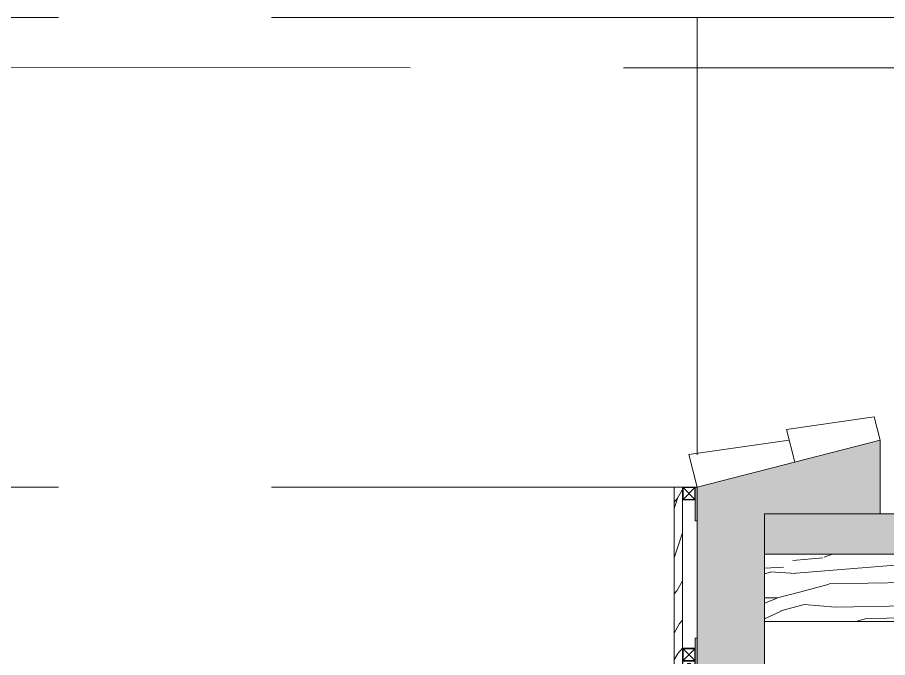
# Model space of a CAD drawing. Header units: metres. Extents: x -197 to 1099, y -24 to 14.
# Drawn here: x 115.281 to 117.874, y 5.642 to 7.55 of the extents above; entities that cross this region are included whole.
import ezdxf

# ---------------------------------------------------------------- set-up
doc = ezdxf.new("R2010")
doc.units = ezdxf.units.M
doc.header["$LTSCALE"] = 0.001
doc.linetypes.add('HIDDENX2', pattern=[19.049999999999997, 12.7, -6.35])
doc.layers.get('0').update_dxf_attribs({"lineweight": 13, "true_color": 0x000000})
for name, color, linetype, lineweight, true_color in [('Jach-Anotaciones-CalidaddeLínea  0.13', 7, 'Continuous', 13, 0x000000), ('Jach-Anotaciones-CalidaddeLínea 0.05', 7, 'Continuous', 5, 0x000000), ('Jach-Anotaciones-CalidaddeLínea 0.09', 7, 'Continuous', 9, 0x000000), ('Jach-Anotaciones-Hatch-Lum100%', 7, 'Continuous', 13, 0x000000), ('Jach-Anotaciones-Hatch-Lum30%', 7, 'Continuous', 13, 0xb3b3b3), ('Jach-Anotaciones-Hatch-Lum50%', 9, 'Continuous', 13, 0x808080), ('Jach-Anotaciones-LineasDetalle0.09mm', 7, 'Continuous', 15, 0x000000), ('JACH-Arq-Lineas-Proyeccion Niveles cortes', 9, 'HIDDENX2', 13, 0x808080)]:
    doc.layers.add(name, color=color, linetype=linetype, lineweight=lineweight, true_color=true_color)
pattern_1 = [(0, (-117.506646901861, -3.500000000000008), (0, 6.985), [5.08, -1.905]), (90, (-117.506646901861, -3.500000000000008), (-6.985, 4.277078946022131e-16), [5.08, -1.905])]

# ---------------------------------------------------------------- blocks, each defined once
blk = doc.blocks.new('A$C18821975')
at = {"layer": 'Jach-Anotaciones-Hatch-Lum30%', "ltscale": 100}
h = blk.add_hatch(dxfattribs=at)
h.set_pattern_fill('ANGLE', color=256)
h.set_pattern_definition(pattern_1)
h.paths.add_polyline_path([(-0.2424999999998931, 2.613499999999969), (-0.2074999999998681, 2.613499999999969), (-0.2074999999998681, 2.648499999999969), (-0.2424999999998931, 2.648499999999969)], flags=16)
h.paths.add_polyline_path([(-0.2439999999999145, 2.611999999999969), (-0.2059999999999036, 2.611999999999969), (-0.2059999999999036, 2.649999999999969), (-0.2439999999999145, 2.649999999999969)])
h = blk.add_hatch(color=256, dxfattribs=at)
h.dxf.hatch_style = 1
h.paths.add_polyline_path([(-0.2439999999999145, 2.611999999999969), (-0.2059999999999036, 2.611999999999969), (-0.2059999999999036, 2.649999999999969), (-0.2439999999999145, 2.649999999999969)])
h.paths.add_polyline_path([(-0.2424999999998931, 2.613499999999969), (-0.2074999999998681, 2.613499999999969), (-0.2074999999998681, 2.648499999999969), (-0.2424999999998931, 2.648499999999969)], flags=16)
h = blk.add_hatch(dxfattribs=at)
h.set_pattern_fill('ANGLE', color=256)
h.set_pattern_definition(pattern_1)
h.paths.add_polyline_path([(-0.2424999999998931, 2.133499999999701), (-0.2074999999998681, 2.133499999999701), (-0.2074999999998681, 2.168499999999701), (-0.2424999999998931, 2.168499999999701)], flags=16)
h.paths.add_polyline_path([(-0.2439999999998577, 2.131999999999701), (-0.2059999999999036, 2.131999999999701), (-0.2059999999999036, 2.169999999999701), (-0.2439999999998577, 2.169999999999701)])
h = blk.add_hatch(color=256, dxfattribs=at)
h.dxf.hatch_style = 1
h.paths.add_polyline_path([(-0.2424999999998931, 2.133499999999701), (-0.2074999999998681, 2.133499999999701), (-0.2074999999998681, 2.168499999999701), (-0.2424999999998931, 2.168499999999701)], flags=16)
h.paths.add_polyline_path([(-0.2439999999998577, 2.131999999999701), (-0.2059999999999036, 2.131999999999701), (-0.2059999999999036, 2.169999999999701), (-0.2439999999998577, 2.169999999999701)])
h = blk.add_hatch(dxfattribs=at)
h.set_pattern_fill('ANGLE', color=256)
h.set_pattern_definition(pattern_1)
h.paths.add_polyline_path([(-0.2349523809522225, 2.100904761904469), (-0.2430952380951794, 2.100904761904469), (-0.2430952380951794, 2.131095238094941), (-0.2069047619046387, 2.131095238094941), (-0.2069047619046387, 2.100904761904469), (-0.2150476190475956, 2.100904761904469), (-0.2150476190475956, 2.106785714285423), (-0.215952380952217, 2.106785714285423), (-0.215952380952217, 2.099999999999702), (-0.2059999999999036, 2.099999999999702), (-0.2059999999999036, 2.131999999999702), (-0.2439999999999145, 2.131999999999702), (-0.2439999999999145, 2.099999999999702), (-0.2340476190474874, 2.099999999999702), (-0.2340476190474874, 2.106785714285423), (-0.2349523809522225, 2.106785714285423)])
h = blk.add_hatch(color=256, dxfattribs=at)
h.dxf.hatch_style = 1
h.paths.add_polyline_path([(-0.2349523809522225, 2.100904761904469), (-0.2430952380951794, 2.100904761904469), (-0.2430952380951794, 2.131095238094941), (-0.2069047619046387, 2.131095238094941), (-0.2069047619046387, 2.100904761904469), (-0.2150476190475956, 2.100904761904469), (-0.2150476190475956, 2.106785714285423), (-0.215952380952217, 2.106785714285423), (-0.215952380952217, 2.099999999999702), (-0.2059999999999036, 2.099999999999702), (-0.2059999999999036, 2.131999999999702), (-0.2439999999999145, 2.131999999999702), (-0.2439999999999145, 2.099999999999702), (-0.2340476190474874, 2.099999999999702), (-0.2340476190474874, 2.106785714285423), (-0.2349523809522225, 2.106785714285423)])
h = blk.add_hatch(dxfattribs=at)
h.set_pattern_fill('ANGLE', color=256)
h.set_pattern_definition(pattern_1)
h.paths.add_polyline_path([(-0.2424999999998931, 2.058500000000076), (-0.207499999999925, 2.058500000000076), (-0.207499999999925, 2.093500000000077), (-0.2424999999998931, 2.093500000000077)], flags=16)
h.paths.add_polyline_path([(-0.2439999999999145, 2.057000000000076), (-0.2059999999999036, 2.057000000000076), (-0.2059999999999036, 2.095000000000077), (-0.2439999999999145, 2.095000000000077)])
h = blk.add_hatch(color=256, dxfattribs=at)
h.dxf.hatch_style = 1
h.paths.add_polyline_path([(-0.2424999999998931, 2.058500000000076), (-0.207499999999925, 2.058500000000076), (-0.207499999999925, 2.093500000000077), (-0.2424999999998931, 2.093500000000077)], flags=16)
h.paths.add_polyline_path([(-0.2439999999999145, 2.057000000000076), (-0.2059999999999036, 2.057000000000076), (-0.2059999999999036, 2.095000000000077), (-0.2439999999999145, 2.095000000000077)], flags=17)
h = blk.add_hatch(dxfattribs=at)
h.set_pattern_fill('ANGLE', color=256)
h.set_pattern_definition(pattern_1)
h.paths.add_polyline_path([(-0.2424999999998931, 1.527499999999896), (-0.2074999999998965, 1.527499999999896), (-0.2074999999998965, 1.562499999999897), (-0.2424999999998931, 1.562499999999897)], flags=16)
h.paths.add_polyline_path([(-0.2439999999998861, 1.525999999999896), (-0.2059999999999036, 1.525999999999896), (-0.2059999999999036, 1.563999999999897), (-0.2439999999998861, 1.563999999999897)])
h = blk.add_hatch(color=256, dxfattribs=at)
h.dxf.hatch_style = 1
h.paths.add_polyline_path([(-0.2424999999998931, 1.527499999999896), (-0.2074999999998965, 1.527499999999896), (-0.2074999999998965, 1.562499999999897), (-0.2424999999998931, 1.562499999999897)], flags=16)
h.paths.add_polyline_path([(-0.2439999999998861, 1.525999999999896), (-0.2059999999999036, 1.525999999999896), (-0.2059999999999036, 1.563999999999897), (-0.2439999999998861, 1.563999999999897)])
h = blk.add_hatch(dxfattribs=at)
h.set_pattern_fill('ANGLE', color=256)
h.set_pattern_definition(pattern_1)
h.paths.add_polyline_path([(-0.2424999999995521, 0.4174999999997184), (-0.2074999999995555, 0.4174999999997184), (-0.2074999999995555, 0.4524999999997186), (-0.2424999999995521, 0.4524999999997186)], flags=16)
h.paths.add_polyline_path([(-0.243999999999545, 0.4159999999997184), (-0.2059999999995625, 0.4159999999997184), (-0.2059999999995625, 0.4539999999997186), (-0.243999999999545, 0.4539999999997186)])
h = blk.add_hatch(color=256, dxfattribs=at)
h.dxf.hatch_style = 1
h.paths.add_polyline_path([(-0.2424999999995521, 0.4174999999997184), (-0.2074999999995555, 0.4174999999997184), (-0.2074999999995555, 0.4524999999997186), (-0.2424999999995521, 0.4524999999997186)], flags=16)
h.paths.add_polyline_path([(-0.243999999999545, 0.4159999999997184), (-0.2059999999995625, 0.4159999999997184), (-0.2059999999995625, 0.4539999999997186), (-0.243999999999545, 0.4539999999997186)])
h = blk.add_hatch(dxfattribs=at)
h.set_pattern_fill('ANGLE', color=256)
h.set_pattern_definition(pattern_1)
h.paths.add_polyline_path([(-0.2439999999995734, -0.1200000000003709), (-0.2059999999995625, -0.1200000000003709), (-0.2059999999995625, -0.08200000000037067), (-0.2439999999995734, -0.08200000000037067)])
h.paths.add_polyline_path([(-0.2424999999995521, -0.1185000000003709), (-0.2074999999995839, -0.1185000000003709), (-0.2074999999995839, -0.08350000000037072), (-0.2424999999995521, -0.08350000000037072)], flags=16)
h = blk.add_hatch(color=256, dxfattribs=at)
h.dxf.hatch_style = 1
h.paths.add_polyline_path([(-0.2424999999995521, -0.1185000000003709), (-0.2074999999995839, -0.1185000000003709), (-0.2074999999995839, -0.08350000000037072), (-0.2424999999995521, -0.08350000000037072)], flags=16)
h.paths.add_polyline_path([(-0.2439999999995734, -0.1200000000003709), (-0.2059999999995625, -0.1200000000003709), (-0.2059999999995625, -0.08200000000037067), (-0.2439999999995734, -0.08200000000037067)])
h = blk.add_hatch(dxfattribs=at)
h.set_pattern_fill('ANGLE', color=256)
h.set_pattern_definition([(0, (-117.511146901861, -3.500000000000009), (0, 6.985), [5.08, -1.905]), (90, (-117.511146901861, -3.500000000000009), (-6.985, 4.277078946022131e-16), [5.08, -1.905])])
h.paths.add_polyline_path([(-0.2564999999996189, -0.1440000000000041), (-0.2644999999996145, -0.1440000000000041), (-0.2644999999996145, -0.1310000000000042), (-0.2635999999996272, -0.1310000000000042), (-0.2635999999996415, -0.1316000000000042), (-0.2629999999996215, -0.1316000000000046), (-0.2629999999996215, -0.1425000000000041), (-0.2564999999996189, -0.1425000000000041), (-0.2499999999996163, -0.1425000000000041), (-0.2499999999996163, -0.1316000000000046), (-0.2493999999995964, -0.1316000000000042), (-0.2493999999996106, -0.1310000000000042), (-0.2484999999996234, -0.1310000000000042), (-0.2484999999996234, -0.1440000000000041)])
h = blk.add_hatch(color=256, dxfattribs=at)
h.dxf.hatch_style = 1
h.paths.add_polyline_path([(-0.2564999999996189, -0.1440000000000041), (-0.2644999999996145, -0.1440000000000041), (-0.2644999999996145, -0.1310000000000042), (-0.2635999999996272, -0.1310000000000042), (-0.2635999999996415, -0.1316000000000042), (-0.2629999999996215, -0.1316000000000046), (-0.2629999999996215, -0.1425000000000041), (-0.2564999999996189, -0.1425000000000041), (-0.2499999999996163, -0.1425000000000041), (-0.2499999999996163, -0.1316000000000046), (-0.2493999999995964, -0.1316000000000042), (-0.2493999999996106, -0.1310000000000042), (-0.2484999999996234, -0.1310000000000042), (-0.2484999999996234, -0.1440000000000041)])
h = blk.add_hatch(dxfattribs=at)
h.set_pattern_fill('ANGLE', color=256)
h.set_pattern_definition(pattern_1)
h.paths.add_polyline_path([(-0.2334999999995944, -0.1300000000000034), (-0.2334999999995944, -0.1425000000000032), (-0.2154999999995653, -0.1425000000000032), (-0.2154999999995653, -0.1300000000000034), (-0.213999999999487, -0.1300000000000034), (-0.213999999999487, -0.1440000000000032), (-0.2349999999995589, -0.1440000000000032), (-0.2349999999995589, -0.1300000000000034)])
h = blk.add_hatch(color=256, dxfattribs=at)
h.dxf.hatch_style = 1
h.paths.add_polyline_path([(-0.2334999999995944, -0.1300000000000034), (-0.2334999999995944, -0.1425000000000032), (-0.2154999999995653, -0.1425000000000032), (-0.2154999999995653, -0.1300000000000034), (-0.213999999999487, -0.1300000000000034), (-0.213999999999487, -0.1440000000000032), (-0.2349999999995589, -0.1440000000000032), (-0.2349999999995589, -0.1300000000000034)])
at = {"layer": 'Jach-Anotaciones-Hatch-Lum50%', "ltscale": 100}
h = blk.add_hatch(dxfattribs=at)
h.set_pattern_fill('WOOD_01', color=256, scale=0.8, angle=59.99999999999999, pattern_type=2)
h.set_pattern_definition([(59.99999999999999, (-66.05307510189039, -2.696097570650467), (-0.6928203230275509, 0.4000000000000001), [0.16, -0.6400000000000001]), (68.9726, (-65.67495212745553, -2.905169367420194), (1.707181333764873, 4.556921008755907), [0.1538832, -15.2344232]), (65.71050000000001, (-65.72052134683724, -2.888097570650467), (2.907189787389082, 6.6353772305239), [0.1607984, -7.8791008]), (44.57789999999999, (-65.92836744374551, -2.76809757065047), (6.478452004936241, 6.421028284839122), [0.2406656, -23.8259016]), (53.6599, (-66.14899815034448, -2.622241164189917), (0.3999987109868188, 0.6928213591829309), [0.1448864, -7.099420800000001]), (45.06859999999999, (-65.74209056621874, -2.82945655449909), (2.292819189945099, 2.371281938520576), [0.1241936, -12.2951456]), (48.6901, (-66.28392635357488, -2.83994366755873), (0.3999998598007705, 0.6928206732555288), [0.3263376, -3.7528776]), (65.71050000000001, (-65.61259829838298, -2.941169367420196), (2.907189787389082, 6.6353772305239), [0.0803992, -7.9595]), (59.99999999999999, (-65.90758283405455, -2.78009757065047), (-0.6928203230275509, 0.4000000000000001), [0.08000000000000002, -0.7200000000000001]), (59.99999999999999, (-66.07072127281788, -2.870661635255979), (-0.6928203230275509, 0.4000000000000001), [0.24, -0.5599999999999999]), (71.3099, (-66.09464432127209, -2.672097570650466), (0.9071813619919353, 3.171280108323208), [0.081584, -3.9976312]), (62.72629999999999, (-65.87830080175183, -2.889379602953221), (7.307182553961365, 14.25640507200551), [0.1681904, -16.6508464]), (52.40539999999999, (-65.83751619206112, -2.866738586801846), (3.892815890058081, 5.142565012409674), [0.1210616, -11.9851336]), (59.99999999999999, (-65.59424446931064, -3.053379602953223), (-0.6928203230275509, 0.4000000000000001), [0.16, -0.6400000000000001]), (58.83090000000001, (-65.59960345315915, -3.142661635255978), (0.3999995411979115, 0.6928207571866336), [0.3920816, -38.81608]), (59.99999999999999, (-66.11921869542982, -2.84266163525598), (-0.6928203230275509, 0.4000000000000001), [0.08000000000000002, -0.7200000000000001]), (59.99999999999999, (-66.13464432127205, -2.741379602953225), (-0.6928203230275509, 0.4000000000000001), [0.08000000000000002, -0.7200000000000001]), (59.99999999999999, (-66.37699815034455, -3.017148748315621), (-0.6928203230275509, 0.4000000000000001), [0.12, -0.68]), (50.5377, (-66.30363916649583, -2.810087261098184), (0.3999997623479966, 0.6928205315673218), [0.2433104, -4.6228992]), (59.99999999999999, (-66.43163916649598, -3.031789764467001), (-0.6928203230275509, 0.4000000000000001), [0.16, -0.6400000000000001]), (59.99999999999999, (-65.85210087577104, -3.468000000000026), (-0.6928203230275509, 0.4000000000000001), [0.08800000000000001, -0.7120000000000001]), (59.99999999999999, (-65.68274189192255, -3.094661635255976), (-0.6928203230275509, 0.4000000000000001), [0.08000000000000002, -0.7200000000000001]), (59.99999999999999, (-65.90752650161323, -3.43600000000003), (-0.6928203230275509, 0.4000000000000001), [0.168, -0.6320000000000001]), (65.4403, (-65.74509572099498, -3.058661635255974), (3.307183171481737, 7.328200936655065), [0.1687599999999991, -16.70725759999989]), (59.99999999999999, (-65.79652134683727, -3.019733432025704), (-0.6928203230275509, 0.4000000000000001), [0.152, -0.6480000000000001]), (59.99999999999999, (-66.01837775329773, -3.37200000000003), (-0.6928203230275509, 0.4000000000000001), [0.08800000000000001, -0.7120000000000001]), (58.83090000000001, (-66.08122900498222, -3.224861561236723), (0.3999995411979115, 0.6928207571866336), [0.3920816, -38.81608]), (59.99999999999999, (-66.1075828340546, -3.126507732164244), (-0.6928203230275509, 0.4000000000000001), [0.08000000000000002, -0.7200000000000001]), (59.99999999999999, (-66.16836744374552, -3.183789764466995), (-0.6928203230275509, 0.4000000000000001), [0.08000000000000002, -0.7200000000000001]), (59.99999999999999, (-66.00836744374544, -2.90666163525598), (-0.6928203230275509, 0.4000000000000001), [0.16, -0.6400000000000001]), (59.99999999999999, (-66.10222385020609, -3.037225699861489), (-0.6928203230275509, 0.4000000000000001), [0.08000000000000002, -0.7200000000000001]), (59.99999999999999, (-66.2653622889693, -3.127789764466998), (-0.6928203230275509, 0.4000000000000001), [0.16, -0.6400000000000001]), (79.6538, (-65.8663777532978, -3.108728277249563), (1.628722567496922, 9.221021557858283), [0.1189287999999996, -11.77392479999994]), (71.3099, (-66.12836744374545, -3.114507732164243), (0.9071813619919353, 3.171280108323208), [0.081584, -3.9976312]), (71.3099, (-65.93372642759402, -2.857379602953225), (0.9071813619919353, 3.171280108323208), [0.081584, -3.9976312]), (65.71050000000001, (-66.3169981503446, -2.913225699861486), (2.907189787389082, 6.6353772305239), [0.0803992, -7.9595]), (49.6952, (-66.48949557295646, -3.100000000000031), (3.092816639550967, 3.756924043554549), [0.08944239999999956, -8.854827999999944]), (48.6901, (-65.80810087577117, -3.391789764467001), (0.3999998598007705, 0.6928206732555288), [0.081584, -3.9976312]), (150, (-65.75424446931049, -3.330507732164244), (-0.4000000000000002, -0.6928203230275509), [0, -0.8]), (46.60760000000001, (-66.226223850206, -3.252000000000025), (9.571260273929024, 10.17795783413843), [0.172696, -17.0969232]), (71.3099, (-66.07921869542986, -2.773379602953221), (0.9071813619919353, 3.171280108323208), [0.081584, -3.9976312]), (70.3048, (-65.64274189192258, -3.025379602953224), (1.307182332745853, 3.864099886017482), [0.0894424, -8.854828000000001]), (48.6901, (-66.06758283405463, -3.057225699861485), (0.3999998598007705, 0.6928206732555288), [0.081584, -3.9976312]), (48.6901, (-66.0622238502059, -2.96794366755873), (0.3999998598007705, 0.6928206732555288), [0.081584, -3.9976312]), (41.5651, (-66.1569418179032, -3.292000000000031), (0.3999991070388526, 0.6928206457307985), [0.1011927999999996, -2.428628799999986]), (45.9638, (-66.34850072773258, -3.079789764466996), (0.399998980610664, 0.6928205473604472), [0.3298488, -2.9686352]), (43.3008, (-66.3169981503446, -2.913225699861486), (4.185636286557601, 4.049744739044551), [0.2505672, -8.101676]), (59.99999999999999, (-66.35163916649583, -2.89322569986149), (-0.6928203230275509, 0.4000000000000001), [0.096, -0.7040000000000001]), (45.9638, (-65.8235265016134, -3.290507732164245), (0.399998980610664, 0.6928205473604472), [0.3298488, -2.9686352]), (45.9638, (-65.91202392422531, -3.331789764466998), (0.399998980610664, 0.6928205473604472), [0.3298488, -2.9686352]), (45.9638, (-65.97437775329774, -3.295789764466997), (0.399998980610664, 0.6928205473604472), [0.3298488, -2.9686352]), (49.6952, (-66.32321869542977, -3.196000000000028), (3.092816639550967, 3.756924043554549), [0.08944239999999956, -8.854827999999944]), (45.9638, (-66.18536228896926, -2.989225699861487), (0.399998980610664, 0.6928205473604472), [0.164924, -3.13356]), (49.6952, (-66.10151619206101, -3.324000000000028), (3.092816639550967, 3.756924043554549), [0.08944239999999956, -8.854827999999944]), (57.61409999999999, (-65.8450187694491, -2.991733432025705), (0.3999991286870908, 0.6928207761272522), [0.1921663999999991, -19.02449199999989]), (49.6952, (-66.01372642759407, -2.995943667558735), (3.092816639550967, 3.756924043554549), [0.08944239999999956, -8.854827999999944]), (72.52879999999999, (-65.95587002113359, -2.927733432025698), (0.9071803507495232, 3.17128134510078), [0.073756, -7.301879200000001]), (49.5626, (-66.06687517590956, -3.344000000000031), (5.785630364738171, 6.821029195902552), [0.3091152, -30.602364]), (51.86989999999999, (-65.8663777532978, -3.108728277249563), (0.399999951861081, 0.6928198528405585), [0.1131368, -5.543716800000001]), (64.76359999999998, (-66.04365978560043, -3.255789764466998), (3.707185580761411, 8.021020098351906), [0.1926655999999991, -9.440609599999943]), (59.99999999999999, (-65.96151619206103, -3.081512886940382), (-0.6928203230275509, 0.4000000000000001), [0.248, -0.5519999999999999]), (44.7449, (-66.41328533742342, -3.144000000000028), (2.292819044946169, 2.371281764098256), [0.09121440000000001, -9.030188800000001]), (50.5377, (-65.75424446931049, -3.330507732164244), (0.3999997623479966, 0.6928205315673218), [0.2433104, -4.6228992]), (40.0169, (-65.98373673714639, -3.392000000000026), (1.89281980711911, 1.678461156464925), [0.0936376, -9.270121600000001]), (59.99999999999999, (-66.06850072773261, -2.594815538347711), (-0.6928203230275509, 0.4000000000000001), [0.04000000000000001, -0.76]), (59.99999999999999, (-65.76365978560045, -2.770815538347713), (-0.6928203230275509, 0.4000000000000001), [0.08000000000000002, -0.7200000000000001]), (71.3099, (-65.51424446931048, -2.914815538347712), (0.9071813619919353, 3.171280108323208), [0.081584, -3.9976312]), (59.99999999999999, (-65.57952650161326, -2.867887335117439), (-0.6928203230275509, 0.4000000000000001), [0.144, -0.656]), (43.3008, (-65.95072127281799, -2.662815538347709), (4.185636286557601, 4.049744739044551), [0.0835224, -8.2687208]), (48.02069999999999, (-65.80122900498213, -2.739887335117439), (10.37204165104561, 11.56314678498073), [0.1472056, -26.8405152]), (150, (-65.51424446931048, -2.914815538347712), (-0.4000000000000002, -0.6928203230275509), [0, -0.8]), (59.99999999999999, (-65.48810087577112, -2.837533506044957), (-0.6928203230275509, 0.4000000000000001), [0.072, -0.7280000000000001]), (59.99999999999999, (-65.61973673714635, -2.761533506044957), (-0.6928203230275509, 0.4000000000000001), [0.072, -0.7280000000000001]), (59.99999999999999, (-65.65437775329781, -2.741533506044953), (-0.6928203230275509, 0.4000000000000001), [0.072, -0.7280000000000001]), (36.0376, (-65.88993666312706, -2.605533506044958), (4.878451732092794, 3.649747619510788), [0.0787912, -7.800289599999999]), (48.51629999999998, (-65.97307510189046, -2.557533506044956), (2.692928029771203, 3.064039415718946), [0.0734704, -52.17242]), (41.5651, (-65.72365978560049, -2.701533506044954), (0.3999991070388526, 0.6928206457307985), [0.07589439999999956, -2.453926399999986]), (47.47120000000001, (-66.06314174388399, -2.505533506044956), (2.692820176172625, 3.064101995905731), [0.073756, -7.301879200000001])])
h.paths.add_polyline_path([(-0.2439999999999145, 2.099999999999986), (-0.2691534323918177, 2.099999999999986), (-0.2691534323918177, 2.649999999999969), (-0.2439999999999145, 2.649999999999969)])
h = blk.add_hatch(dxfattribs=at)
h.set_pattern_fill('ANGLE', color=256)
h.set_pattern_definition(pattern_1)
h.paths.add_polyline_path([(-0.2059999999999036, 2.649999999999969), (-0.1999999999999318, 2.649999999999969), (-0.1999999999999318, 2.549999999999975), (-0.2059999999999036, 2.549999999999975)])
h = blk.add_hatch(color=256, dxfattribs=at)
h.dxf.hatch_style = 1
h.paths.add_polyline_path([(-0.2059999999999036, 2.649999999999969), (-0.1999999999999318, 2.649999999999969), (-0.1999999999999318, 2.549999999999975), (-0.2059999999999036, 2.549999999999975)])
h = blk.add_hatch(dxfattribs=at)
h.set_pattern_fill('ANGLE', color=256)
h.set_pattern_definition(pattern_1)
h.paths.add_polyline_path([(-0.2059999999999036, 2.200000000000009), (-0.1999999999999318, 2.200000000000009), (-0.1999999999999318, 2.100000000000007), (-0.2059999999999036, 2.100000000000007)])
h = blk.add_hatch(color=256, dxfattribs=at)
h.dxf.hatch_style = 1
h.paths.add_polyline_path([(-0.2059999999999036, 2.200000000000009), (-0.1999999999999318, 2.200000000000009), (-0.1999999999999318, 2.100000000000007), (-0.2059999999999036, 2.100000000000007)])
h = blk.add_hatch(dxfattribs=at)
h.set_pattern_fill('WOOD_01', color=256, scale=0.8, angle=59.99999999999999, pattern_type=2)
h.set_pattern_definition([(59.99999999999999, (-66.05307510189039, -2.696097570650381), (-0.6928203230275509, 0.4000000000000001), [0.16, -0.6400000000000001]), (68.9726, (-65.67495212745553, -2.905169367420108), (1.707181333764873, 4.556921008755907), [0.1538832, -15.2344232]), (65.71050000000001, (-65.72052134683724, -2.888097570650381), (2.907189787389082, 6.6353772305239), [0.1607984, -7.8791008]), (44.57789999999999, (-65.92836744374551, -2.768097570650383), (6.478452004936241, 6.421028284839122), [0.2406656, -23.8259016]), (53.6599, (-66.14899815034448, -2.622241164189831), (0.3999987109868188, 0.6928213591829309), [0.1448864, -7.099420800000001]), (45.06859999999999, (-65.74209056621874, -2.829456554499004), (2.292819189945099, 2.371281938520576), [0.1241936, -12.2951456]), (48.6901, (-66.28392635357488, -2.839943667558643), (0.3999998598007705, 0.6928206732555288), [0.3263376, -3.7528776]), (65.71050000000001, (-65.61259829838298, -2.941169367420109), (2.907189787389082, 6.6353772305239), [0.0803992, -7.9595]), (59.99999999999999, (-65.90758283405455, -2.780097570650384), (-0.6928203230275509, 0.4000000000000001), [0.08000000000000002, -0.7200000000000001]), (59.99999999999999, (-66.07072127281788, -2.870661635255893), (-0.6928203230275509, 0.4000000000000001), [0.24, -0.5599999999999999]), (71.3099, (-66.09464432127209, -2.67209757065038), (0.9071813619919353, 3.171280108323208), [0.081584, -3.9976312]), (62.72629999999999, (-65.87830080175183, -2.889379602953135), (7.307182553961365, 14.25640507200551), [0.1681904, -16.6508464]), (52.40539999999999, (-65.83751619206112, -2.866738586801759), (3.892815890058081, 5.142565012409674), [0.1210616, -11.9851336]), (59.99999999999999, (-65.59424446931064, -3.053379602953136), (-0.6928203230275509, 0.4000000000000001), [0.16, -0.6400000000000001]), (58.83090000000001, (-65.59960345315915, -3.142661635255891), (0.3999995411979115, 0.6928207571866336), [0.3920816, -38.81608]), (59.99999999999999, (-66.11921869542982, -2.842661635255894), (-0.6928203230275509, 0.4000000000000001), [0.08000000000000002, -0.7200000000000001]), (59.99999999999999, (-66.13464432127205, -2.741379602953139), (-0.6928203230275509, 0.4000000000000001), [0.08000000000000002, -0.7200000000000001]), (59.99999999999999, (-66.37699815034455, -3.017148748315535), (-0.6928203230275509, 0.4000000000000001), [0.12, -0.68]), (50.5377, (-66.30363916649583, -2.810087261098098), (0.3999997623479966, 0.6928205315673218), [0.2433104, -4.6228992]), (59.99999999999999, (-66.43163916649598, -3.031789764466915), (-0.6928203230275509, 0.4000000000000001), [0.16, -0.6400000000000001]), (59.99999999999999, (-65.85210087577104, -3.46799999999994), (-0.6928203230275509, 0.4000000000000001), [0.08800000000000001, -0.7120000000000001]), (59.99999999999999, (-65.68274189192255, -3.09466163525589), (-0.6928203230275509, 0.4000000000000001), [0.08000000000000002, -0.7200000000000001]), (59.99999999999999, (-65.90752650161323, -3.435999999999944), (-0.6928203230275509, 0.4000000000000001), [0.168, -0.6320000000000001]), (65.4403, (-65.74509572099498, -3.058661635255888), (3.307183171481737, 7.328200936655065), [0.1687599999999991, -16.70725759999988]), (59.99999999999999, (-65.79652134683727, -3.019733432025618), (-0.6928203230275509, 0.4000000000000001), [0.152, -0.6480000000000001]), (59.99999999999999, (-66.01837775329773, -3.371999999999943), (-0.6928203230275509, 0.4000000000000001), [0.08800000000000001, -0.7120000000000001]), (58.83090000000001, (-66.08122900498222, -3.224861561236637), (0.3999995411979115, 0.6928207571866336), [0.3920816, -38.81608]), (59.99999999999999, (-66.1075828340546, -3.126507732164157), (-0.6928203230275509, 0.4000000000000001), [0.08000000000000002, -0.7200000000000001]), (59.99999999999999, (-66.16836744374552, -3.183789764466909), (-0.6928203230275509, 0.4000000000000001), [0.08000000000000002, -0.7200000000000001]), (59.99999999999999, (-66.00836744374544, -2.906661635255894), (-0.6928203230275509, 0.4000000000000001), [0.16, -0.6400000000000001]), (59.99999999999999, (-66.10222385020609, -3.037225699861402), (-0.6928203230275509, 0.4000000000000001), [0.08000000000000002, -0.7200000000000001]), (59.99999999999999, (-66.2653622889693, -3.127789764466911), (-0.6928203230275509, 0.4000000000000001), [0.16, -0.6400000000000001]), (79.6538, (-65.8663777532978, -3.108728277249476), (1.628722567496922, 9.221021557858283), [0.1189287999999995, -11.77392479999994]), (71.3099, (-66.12836744374545, -3.114507732164157), (0.9071813619919353, 3.171280108323208), [0.081584, -3.9976312]), (71.3099, (-65.93372642759402, -2.857379602953138), (0.9071813619919353, 3.171280108323208), [0.081584, -3.9976312]), (65.71050000000001, (-66.3169981503446, -2.9132256998614), (2.907189787389082, 6.6353772305239), [0.0803992, -7.9595]), (49.6952, (-66.48949557295646, -3.099999999999945), (3.092816639550967, 3.756924043554549), [0.08944239999999955, -8.854827999999943]), (48.6901, (-65.80810087577117, -3.391789764466914), (0.3999998598007705, 0.6928206732555288), [0.081584, -3.9976312]), (150, (-65.75424446931049, -3.330507732164158), (-0.4000000000000002, -0.6928203230275509), [0, -0.8]), (46.60760000000001, (-66.226223850206, -3.251999999999939), (9.571260273929024, 10.17795783413843), [0.172696, -17.0969232]), (71.3099, (-66.07921869542986, -2.773379602953135), (0.9071813619919353, 3.171280108323208), [0.081584, -3.9976312]), (70.3048, (-65.64274189192258, -3.025379602953138), (1.307182332745853, 3.864099886017482), [0.0894424, -8.854828000000001]), (48.6901, (-66.06758283405463, -3.057225699861398), (0.3999998598007705, 0.6928206732555288), [0.081584, -3.9976312]), (48.6901, (-66.0622238502059, -2.967943667558643), (0.3999998598007705, 0.6928206732555288), [0.081584, -3.9976312]), (41.5651, (-66.1569418179032, -3.291999999999945), (0.3999991070388526, 0.6928206457307985), [0.1011927999999996, -2.428628799999986]), (45.9638, (-66.34850072773258, -3.07978976446691), (0.399998980610664, 0.6928205473604472), [0.3298488, -2.9686352]), (43.3008, (-66.3169981503446, -2.9132256998614), (4.185636286557601, 4.049744739044551), [0.2505672, -8.101676]), (59.99999999999999, (-66.35163916649583, -2.893225699861404), (-0.6928203230275509, 0.4000000000000001), [0.096, -0.7040000000000001]), (45.9638, (-65.8235265016134, -3.290507732164159), (0.399998980610664, 0.6928205473604472), [0.3298488, -2.9686352]), (45.9638, (-65.91202392422531, -3.331789764466912), (0.399998980610664, 0.6928205473604472), [0.3298488, -2.9686352]), (45.9638, (-65.97437775329774, -3.295789764466911), (0.399998980610664, 0.6928205473604472), [0.3298488, -2.9686352]), (49.6952, (-66.32321869542977, -3.195999999999942), (3.092816639550967, 3.756924043554549), [0.08944239999999955, -8.854827999999943]), (45.9638, (-66.18536228896926, -2.989225699861401), (0.399998980610664, 0.6928205473604472), [0.164924, -3.13356]), (49.6952, (-66.10151619206101, -3.323999999999942), (3.092816639550967, 3.756924043554549), [0.08944239999999955, -8.854827999999943]), (57.61409999999999, (-65.8450187694491, -2.991733432025619), (0.3999991286870908, 0.6928207761272522), [0.1921663999999991, -19.02449199999988]), (49.6952, (-66.01372642759407, -2.995943667558649), (3.092816639550967, 3.756924043554549), [0.08944239999999955, -8.854827999999943]), (72.52879999999999, (-65.95587002113359, -2.927733432025612), (0.9071803507495232, 3.17128134510078), [0.073756, -7.301879200000001]), (49.5626, (-66.06687517590956, -3.343999999999945), (5.785630364738171, 6.821029195902552), [0.3091152, -30.602364]), (51.86989999999999, (-65.8663777532978, -3.108728277249476), (0.399999951861081, 0.6928198528405585), [0.1131368, -5.543716800000001]), (64.76359999999998, (-66.04365978560043, -3.255789764466912), (3.707185580761411, 8.021020098351906), [0.1926655999999991, -9.440609599999942]), (59.99999999999999, (-65.96151619206103, -3.081512886940296), (-0.6928203230275509, 0.4000000000000001), [0.248, -0.5519999999999999]), (44.7449, (-66.41328533742342, -3.143999999999942), (2.292819044946169, 2.371281764098256), [0.09121440000000001, -9.030188800000001]), (50.5377, (-65.75424446931049, -3.330507732164158), (0.3999997623479966, 0.6928205315673218), [0.2433104, -4.6228992]), (40.0169, (-65.98373673714639, -3.39199999999994), (1.89281980711911, 1.678461156464925), [0.0936376, -9.270121600000001]), (59.99999999999999, (-66.06850072773261, -2.594815538347625), (-0.6928203230275509, 0.4000000000000001), [0.04000000000000001, -0.76]), (59.99999999999999, (-65.76365978560045, -2.770815538347627), (-0.6928203230275509, 0.4000000000000001), [0.08000000000000002, -0.7200000000000001]), (71.3099, (-65.51424446931048, -2.914815538347626), (0.9071813619919353, 3.171280108323208), [0.081584, -3.9976312]), (59.99999999999999, (-65.57952650161326, -2.867887335117353), (-0.6928203230275509, 0.4000000000000001), [0.144, -0.656]), (43.3008, (-65.95072127281799, -2.662815538347623), (4.185636286557601, 4.049744739044551), [0.0835224, -8.2687208]), (48.02069999999999, (-65.80122900498213, -2.739887335117352), (10.37204165104561, 11.56314678498073), [0.1472056, -26.8405152]), (150, (-65.51424446931048, -2.914815538347626), (-0.4000000000000002, -0.6928203230275509), [0, -0.8]), (59.99999999999999, (-65.48810087577112, -2.837533506044871), (-0.6928203230275509, 0.4000000000000001), [0.072, -0.7280000000000001]), (59.99999999999999, (-65.61973673714635, -2.76153350604487), (-0.6928203230275509, 0.4000000000000001), [0.072, -0.7280000000000001]), (59.99999999999999, (-65.65437775329781, -2.741533506044867), (-0.6928203230275509, 0.4000000000000001), [0.072, -0.7280000000000001]), (36.0376, (-65.88993666312706, -2.605533506044872), (4.878451732092794, 3.649747619510788), [0.0787912, -7.800289599999999]), (48.51629999999998, (-65.97307510189046, -2.55753350604487), (2.692928029771203, 3.064039415718946), [0.0734704, -52.17242]), (41.5651, (-65.72365978560049, -2.701533506044868), (0.3999991070388526, 0.6928206457307985), [0.07589439999999954, -2.453926399999986]), (47.47120000000001, (-66.06314174388399, -2.50553350604487), (2.692820176172625, 3.064101995905731), [0.073756, -7.301879200000001])])
h.paths.add_polyline_path([(-0.2689999999996644, -0.09999999999994502), (-0.2439232838038379, -0.09999999999994502), (-0.243961641901933, 2.095000000000077), (-0.2690383580978732, 2.095000000000077)])
h = blk.add_hatch(dxfattribs=at)
h.set_pattern_fill('ANGLE', color=256)
h.set_pattern_definition(pattern_1)
h.paths.add_polyline_path([(-0.2749999999995509, -0.150000000000003), (-0.1999999999995339, -0.150000000000003), (-0.1999999999995339, -0.07500000000000329), (-0.2059999999995341, -0.07500000000000329), (-0.2059999999995341, -0.1440000000000032), (-0.2749999999995509, -0.1440000000000032)])
h = blk.add_hatch(color=256, dxfattribs=at)
h.dxf.hatch_style = 1
h.paths.add_polyline_path([(-0.2749999999995509, -0.150000000000003), (-0.1999999999995339, -0.150000000000003), (-0.1999999999995339, -0.07500000000000329), (-0.2059999999995341, -0.07500000000000329), (-0.2059999999995341, -0.1440000000000032), (-0.2749999999995509, -0.1440000000000032)])
at = {"layer": 'Jach-Anotaciones-CalidaddeLínea  0.13', "ltscale": 100}
for points in [[(-0.2689999999998918, 2.099999999999986), (-0.2439999999999145, 2.099999999999986), (-0.2439999999999145, 2.649999999999969), (-0.2689999999998918, 2.649999999999969)], [(-0.2349523809522225, 2.100904761904469), (-0.2430952380951794, 2.100904761904469), (-0.2430952380951794, 2.131095238094941), (-0.2069047619046387, 2.131095238094941), (-0.2069047619046387, 2.100904761904469), (-0.2150476190475956, 2.100904761904469), (-0.2150476190475956, 2.106785714285423), (-0.215952380952217, 2.106785714285423), (-0.215952380952217, 2.099999999999702), (-0.2059999999999036, 2.099999999999702), (-0.2059999999999036, 2.131999999999702), (-0.2439999999999145, 2.131999999999702), (-0.2439999999999145, 2.099999999999702), (-0.2340476190474874, 2.099999999999702), (-0.2340476190474874, 2.106785714285423), (-0.2349523809522225, 2.106785714285423)], [(-0.2137979410533717, 2.116608843537144), (-0.2137979410533717, 2.119562088819011), (-0.2362020589463327, 2.119562088819011), (-0.2362020589463327, 2.109629251700402), (-0.2137979410533717, 2.109629251700402)], [(-0.2295238095236982, 2.119562088819011), (-0.2204761904760062, 2.119562088819011), (-0.2204761904760062, 2.124085898342826), (-0.2295238095236982, 2.124085898342826)], [(-0.2295238095236982, 2.124085898342826), (-0.227032950340913, 2.124085898342826), (-0.227032950340913, 2.119562088819011), (-0.2295238095236982, 2.119562088819011)], [(-0.2204761904760062, 2.124085898342826), (-0.2229670496589051, 2.124085898342826), (-0.2229670496589051, 2.119562088819011), (-0.2204761904760062, 2.119562088819011)], [(-0.2439999999995734, -0.1200000000003709), (-0.2689999999996644, -0.1200000000003709), (-0.2689999999998918, 2.095000000000077), (-0.2439999999999145, 2.095000000000077)], [(-0.2439999999999145, 2.095000000000077), (-0.2059999999999036, 2.095000000000077), (-0.2059999999999036, -0.08200000000037067), (-0.2440000000000282, -0.08200000000037067)], [(-0.2749999999995509, -0.150000000000003), (-0.1999999999995339, -0.150000000000003), (-0.1999999999995339, -0.07500000000000329), (-0.2059999999995341, -0.07500000000000329), (-0.2059999999995341, -0.1440000000000032), (-0.2749999999995509, -0.1440000000000032)], [(-0.232499999999618, -0.1406762463552775), (-0.217499999999518, -0.1406762463552775), (-0.217499999999518, -0.1346762463552773), (-0.232499999999618, -0.1346762463552773)]]:
    blk.add_lwpolyline(points, close=True, dxfattribs=at)
for points in [[(-0.2388194058852378, 2.100904761904482), (-0.2379469569056027, 2.100904761904482, 0.414213562373095), (-0.2362020589463327, 2.102649659863661), (-0.2362020589463327, 2.119609143381735, 0.414213562373095), (-0.2379469569056027, 2.121354041340914), (-0.2388194058852378, 2.121354041340914, 0.414213562373095), (-0.2405643038445078, 2.119609143381735), (-0.2405643038445078, 2.102649659863661, 0.414213562373095)], [(-0.211180594114353, 2.100904761904482), (-0.2120530430942154, 2.100904761904482, -0.414213562373095), (-0.2137979410533717, 2.102649659863661), (-0.2137979410533717, 2.119609143381735, -0.414213562373095), (-0.2120530430942154, 2.121354041340914), (-0.211180594114353, 2.121354041340914, -0.414213562373095), (-0.2094356961553103, 2.119609143381735), (-0.2094356961553103, 2.102649659863661, -0.414213562373095)]]:
    blk.add_lwpolyline(points, format="xyb", close=True, dxfattribs=at)
for points in [[(-0.2277406438837488, 2.095000000000444), (-0.2277406438837488, 2.10961387968708), (-0.2222593561159556, 2.10961387968708), (-0.2222593561158419, 2.095000000000444)], [(-0.2277406438834078, -0.1200000000000037), (-0.2277406438835214, -0.1346762463552773), (-0.2222593561157282, -0.1346762463552773), (-0.2222593561156145, -0.1200000000000037)], [(-0.2334999999995944, -0.1300000000000034), (-0.2349999999995589, -0.1300000000000034), (-0.2349999999995589, -0.1440000000000032), (-0.213999999999487, -0.1440000000000032), (-0.213999999999487, -0.1300000000000034), (-0.2154999999995653, -0.1300000000000034)], [(-0.2334999999995944, -0.1300000000000034), (-0.2334999999995944, -0.1425000000000032), (-0.2154999999995653, -0.1425000000000032), (-0.2154999999995653, -0.1300000000000034)]]:
    blk.add_lwpolyline(points, dxfattribs=at)
at = {"layer": 'Jach-Anotaciones-CalidaddeLínea 0.05', "ltscale": 100}
for points in [[(-0.2564999999996189, -0.1440000000000041), (-0.2644999999996145, -0.1440000000000041), (-0.2644999999996145, -0.1310000000000042), (-0.2635999999996272, -0.1310000000000042), (-0.2635999999996415, -0.1316000000000042), (-0.2629999999996215, -0.1316000000000046), (-0.2629999999996215, -0.1425000000000041), (-0.2564999999996189, -0.1425000000000041), (-0.2499999999996163, -0.1425000000000041), (-0.2499999999996163, -0.1316000000000046), (-0.2493999999995964, -0.1316000000000042), (-0.2493999999996106, -0.1310000000000042), (-0.2484999999996234, -0.1310000000000042), (-0.2484999999996234, -0.1440000000000041)], [(-0.2627999999996291, -0.1315000000000044), (-0.2627999999996291, -0.1345000000000045), (-0.2617999999996243, -0.1345000000000045), (-0.2617999999996243, -0.1315000000000044), (-0.2511999999996135, -0.1315000000000044), (-0.2511999999996135, -0.1345000000000045), (-0.2501999999996087, -0.1345000000000045), (-0.2501999999996087, -0.1315000000000044), (-0.2494999999996139, -0.1315000000000039), (-0.2494999999996139, -0.1310000000000038), (-0.2634999999996239, -0.13099999999999), (-0.2634999999996239, -0.1314999999999902)], [(-0.2604999999996096, -0.1425000000000041), (-0.252499999999614, -0.1425000000000041), (-0.252499999999614, -0.1423037446794675), (-0.2604999999996096, -0.1423037446794675)], [(-0.2584999999996285, -0.1423037446794675), (-0.2544999999996236, -0.1423037446794675), (-0.2544999999996236, -0.1413037446794676), (-0.2584999999996285, -0.1413037446794676)]]:
    blk.add_lwpolyline(points, close=True, dxfattribs=at)
at = {"layer": 'Jach-Anotaciones-CalidaddeLínea 0.09', "ltscale": 100}
for points in [[(-0.2059999999999036, 2.649999999999969), (-0.1999999999999318, 2.649999999999969), (-0.1999999999999318, 2.549999999999975), (-0.2059999999999036, 2.549999999999975)], [(-0.2059999999999036, 2.200000000000009), (-0.1999999999999318, 2.200000000000009), (-0.1999999999999318, 2.100000000000007), (-0.2059999999999036, 2.100000000000007)]]:
    blk.add_lwpolyline(points, close=True, dxfattribs=at)
at = {"layer": 'Jach-Anotaciones-LineasDetalle0.09mm', "ltscale": 100}
for points in [[(-0.2439999999999145, 2.611999999999969), (-0.2059999999999036, 2.611999999999969), (-0.2059999999999036, 2.649999999999969), (-0.2439999999999145, 2.649999999999969)], [(-0.2424999999998931, 2.613499999999969), (-0.2074999999998681, 2.613499999999969), (-0.2074999999998681, 2.648499999999969), (-0.2424999999998931, 2.648499999999969)], [(-0.2439999999998577, 2.131999999999701), (-0.2059999999999036, 2.131999999999701), (-0.2059999999999036, 2.169999999999701), (-0.2439999999998577, 2.169999999999701)], [(-0.2424999999998931, 2.133499999999701), (-0.2074999999998681, 2.133499999999701), (-0.2074999999998681, 2.168499999999701), (-0.2424999999998931, 2.168499999999701)], [(-0.2439999999999145, 2.057000000000076), (-0.2059999999999036, 2.057000000000076), (-0.2059999999999036, 2.095000000000077), (-0.2439999999999145, 2.095000000000077)], [(-0.2424999999998931, 2.058500000000076), (-0.207499999999925, 2.058500000000076), (-0.207499999999925, 2.093500000000077), (-0.2424999999998931, 2.093500000000077)], [(-0.2439999999998861, 1.525999999999896), (-0.2059999999999036, 1.525999999999896), (-0.2059999999999036, 1.563999999999897), (-0.2439999999998861, 1.563999999999897)], [(-0.2424999999998931, 1.527499999999896), (-0.2074999999998965, 1.527499999999896), (-0.2074999999998965, 1.562499999999897), (-0.2424999999998931, 1.562499999999897)], [(-0.243999999999545, 0.4159999999997184), (-0.2059999999995625, 0.4159999999997184), (-0.2059999999995625, 0.4539999999997186), (-0.243999999999545, 0.4539999999997186)], [(-0.2424999999995521, 0.4174999999997184), (-0.2074999999995555, 0.4174999999997184), (-0.2074999999995555, 0.4524999999997186), (-0.2424999999995521, 0.4524999999997186)], [(-0.2439999999995734, -0.1200000000003709), (-0.2059999999995625, -0.1200000000003709), (-0.2059999999995625, -0.08200000000037067), (-0.2439999999995734, -0.08200000000037067)], [(-0.2424999999995521, -0.1185000000003709), (-0.2074999999995839, -0.1185000000003709), (-0.2074999999995839, -0.08350000000037072), (-0.2424999999995521, -0.08350000000037072)]]:
    blk.add_lwpolyline(points, close=True, dxfattribs=at)
for points in [[(-0.2424999999998931, 2.648499999999969), (-0.2074999999998681, 2.613499999999969)], [(-0.2074999999998681, 2.648499999999969), (-0.2424999999998931, 2.613499999999969)], [(-0.2424999999998931, 2.168499999999701), (-0.2074999999998681, 2.133499999999701)], [(-0.2074999999998681, 2.168499999999701), (-0.2424999999998931, 2.133499999999701)], [(-0.2424999999998931, 2.093500000000077), (-0.207499999999925, 2.058500000000076)], [(-0.207499999999925, 2.093500000000077), (-0.2424999999998931, 2.058500000000076)], [(-0.2424999999998931, 1.562499999999897), (-0.2074999999998965, 1.527499999999896)], [(-0.2074999999998965, 1.562499999999897), (-0.2424999999998931, 1.527499999999896)], [(-0.2424999999995521, 0.4524999999997186), (-0.2074999999995555, 0.4174999999997184)], [(-0.2074999999995555, 0.4524999999997186), (-0.2424999999995521, 0.4174999999997184)], [(-0.2424999999995521, -0.08350000000037072), (-0.2074999999995839, -0.1185000000003709)], [(-0.2074999999995839, -0.08350000000037072), (-0.2424999999995521, -0.1185000000003709)]]:
    blk.add_lwpolyline(points, dxfattribs=at)

msp = doc.modelspace()

# ---------------------------------------------------------------- hatches: boundary and pattern name
at = {"layer": 'Jach-Anotaciones-Hatch-Lum100%', "ltscale": 100}
h = msp.add_hatch(color=256, dxfattribs=at)
h.dxf.hatch_style = 1
h.paths.add_polyline_path([(118.1512193095332, 6.070000000000014), (118.8066469018609, 6.070000000000014), (118.8066469018609, 5.950000000000017), (117.506646901861, 5.950000000000017), (117.506646901861, 6.070000000000014), (118.0012193095333, 6.070000000000014), (118.0012193095333, 6.328648678337451), (118.806646901861, 6.535811699900705), (118.806646901861, 6.411929953018401), (118.1512193095332, 6.243352897378557)])
h = msp.add_hatch(color=256, dxfattribs=at)
h.dxf.hatch_style = 1
h.paths.add_polyline_path([(117.306646901861, 6.149999999999977), (117.8512193095333, 6.29006736633562), (117.8512193095333, 6.070000000000014), (117.506646901861, 6.070000000000014), (117.506646901861, 5.600000000000016), (117.306646901861, 5.600000000000016)])
at = {"layer": 'Jach-Anotaciones-Hatch-Lum50%', "ltscale": 100}
h = msp.add_hatch(dxfattribs=at)
h.set_pattern_fill('WOOD_01', color=256, scale=0.8, angle=15.05950343521121, pattern_type=2)
h.set_pattern_definition([(15.05950343521121, (-238.3215254733691, 0.7501485885618706), (-0.2078576393022193, 0.7725252110990997), [0.1599999999999997, -0.6399999999999987]), (24.03210343521121, (-238.2015570960349, 0.3350635509613795), (4.427294143528753, 2.019669218726711), [0.1538832, -15.2344232]), (20.77000343521121, (-238.2217538065041, 0.3793364872343048), (6.744872407275391, 2.643232804886747), [0.1607984, -7.8791008]), (359.6374034352112, (-238.2841110982948, 0.6110940505640343), (9.121347237033435, -0.0311319197763833), [0.2406656, -23.8259016]), (8.719403435211222, (-238.3372536150425, 0.8701845230127816), (0.7725250305942376, 0.2078592832581032), [0.1448863999999997, -7.099420799999991]), (0.128103435211213, (-238.1955990043073, 0.4360808818653652), (3.297958138262901, 0.05890660404315373), [0.1241936, -12.2951456]), (3.749603435211203, (-238.5865402589872, 0.8113953305470645), (0.7725253592516254, 0.2078579862406714), [0.3263376, -3.7528776]), (20.77000343521121, (-238.1828499084978, 0.2655362819624614), (6.744872407275391, 2.643232804886747), [0.0803992, -7.9595]), (15.05950343521121, (-238.2778753691157, 0.5879182942310592), (-0.2078576393022193, 0.7725252110990997), [0.07999999999999984, -0.7199999999999986]), (15.05950343521121, (-238.4573233280518, 0.6390497917025115), (-0.2078576393022193, 0.7725252110990997), [0.2399999999999996, -0.5599999999999985]), (26.36940343521121, (-238.3339969317273, 0.7965001012278208), (2.882243561625594, 1.603953740124635), [0.081584, -3.9976312]), (17.78580343521121, (-238.3343421262954, 0.4898800091909337), (15.24264763830004, 4.929674982049841), [0.1681904, -16.6508464]), (7.464903435211214, (-238.2894801365614, 0.4770971348230688), (6.388057905463597, 0.8903407534156945), [0.1210616, -11.9851336]), (15.05950343521121, (-238.2491204941815, 0.1731446726402979), (-0.2078576393022193, 0.7725252110990997), [0.1599999999999997, -0.6399999999999987]), (13.89040343521121, (-238.3159801333263, 0.1137326481551213), (0.7725251930181246, 0.2078582707026818), [0.3920816, -38.81608]), (15.05950343521121, (-238.4718733628029, 0.6931265564794487), (-0.2078576393022193, 0.7725252110990997), [0.07999999999999984, -0.7199999999999986]), (15.05950343521121, (-238.4112494528372, 0.7757143372976003), (-0.2078576393022193, 0.7725252110990997), [0.07999999999999984, -0.7199999999999986]), (15.05950343521121, (-238.777592985369, 0.7517056686105192), (-0.2078576393022193, 0.7725252110990997), [0.1199999999999998, -0.6799999999999986]), (5.597203435211214, (-238.5794040603374, 0.8464534917770692), (0.7725251901859919, 0.2078579547859001), [0.2433104, -4.6228992]), (15.05950343521121, (-238.8266121278891, 0.7799390472003651), (-0.2078576393022193, 0.7725252110990997), [0.1599999999999997, -0.6399999999999987]), (15.05950343521121, (-238.724518025738, 0.06180201688793119), (-0.2078576393022193, 0.7725252110990997), [0.08799999999999983, -0.7119999999999986]), (15.05950343521121, (-238.3409230500426, 0.2064356734870145), (-0.2078576393022193, 0.7725252110990997), [0.07999999999999984, -0.7199999999999986]), (15.05950343521121, (-238.7411466368822, 0.1236040337758553), (-0.2078576393022193, 0.7725252110990997), [0.1679999999999996, -0.6319999999999987]), (20.49980343521121, (-238.3596302375798, 0.2759629424859327), (7.517395325095488, 2.851097512179593), [0.1687599999999997, -16.70725759999996]), (15.05950343521121, (-238.368533596613, 0.3398435357668816), (-0.2078576393022193, 0.7725252110990997), [0.1519999999999997, -0.6479999999999987]), (15.05950343521121, (-238.7744038591705, 0.2472080675517105), (-0.2078576393022193, 0.7725252110990997), [0.08799999999999983, -0.7119999999999986]), (13.89040343521121, (-238.7149580561269, 0.3957550180438361), (0.7725251930181246, 0.2078582707026818), [0.3920816, -38.81608]), (15.05950343521121, (-238.6641379746653, 0.4839894745799498), (-0.2078576393022193, 0.7725252110990997), [0.07999999999999984, -0.7199999999999986]), (15.05950343521121, (-238.7476262249542, 0.4863794669827044), (-0.2078576393022193, 0.7725252110990997), [0.07999999999999984, -0.7199999999999986]), (15.05950343521121, (-238.4386161405146, 0.5695225227035934), (-0.2078576393022193, 0.7725252110990997), [0.1599999999999997, -0.6399999999999987]), (15.05950343521121, (-238.5972783355205, 0.5434014990651264), (-0.2078576393022193, 0.7725252110990997), [0.07999999999999984, -0.7199999999999986]), (15.05950343521121, (-238.7767262944565, 0.5945329965365787), (-0.2078576393022193, 0.7725252110990997), [0.1599999999999997, -0.6399999999999987]), (34.71330343521122, (-238.4808442789528, 0.3261939704865569), (7.666348087342015, 5.376530737945092), [0.1189287999999998, -11.77392479999998]), (26.36940343521121, (-238.6703737038443, 0.5071652309129249), (2.882243561625594, 1.603953740124635), [0.081584, -3.9976312]), (26.36940343521121, (-238.3509707374396, 0.5516820260788577), (2.882243561625594, 1.603953740124635), [0.081584, -3.9976312]), (20.77000343521121, (-238.6617142037041, 0.7828843145058499), (6.744872407275391, 2.643232804886747), [0.0803992, -7.9595]), (4.754703435211214, (-238.915747053896, 0.7725252110991008), (4.843007785770093, 0.4746247168994198), [0.0894424, -8.854828000000001]), (3.749603435211203, (-238.6395402525171, 0.08466635721116944), (0.7725253592516254, 0.2078579862406714), [0.081584, -3.9976312]), (105.0595034352112, (-238.5581305786212, 0.09000161691940889), (-0.7725252110990997, -0.2078576393022193), [0, -0.8]), (1.667103435211216, (-238.8367611509612, 0.4789656308814401), (13.96435298688553, 0.4435026070418702), [0.172696, -17.0969232]), (26.36940343521121, (-238.394620841693, 0.7139123204096691), (2.882243561625594, 1.603953740124635), [0.081584, -3.9976312]), (25.36430343521121, (-238.2636705289327, 0.227221437417235), (3.654769074655694, 1.811810307704305), [0.08944239999999982, -8.854827999999978]), (3.749603435211203, (-238.5868854535553, 0.5047752385101774), (0.7725253592516254, 0.2078579862406714), [0.081584, -3.9976312]), (3.749603435211203, (-238.5200258144105, 0.5641872629953539), (0.7725253592516254, 0.2078579862406714), [0.081584, -3.9976312]), (356.6246034352112, (-238.815975387031, 0.401713109771535), (0.7725248069733633, 0.2078584984875232), [0.1011927999999998, -2.428628799999994]), (1.023303435211215, (-238.8016692111729, 0.6872360218684719), (0.7725246479962729, 0.2078585181623182), [0.3298487999999993, -2.968635199999995]), (358.3603034352113, (-238.6617142037041, 0.7828843145058499), (5.823390420753323, -0.09004211373107918), [0.2505672, -8.101676]), (15.05950343521121, (-238.6721070856692, 0.821510575060806), (-0.2078576393022193, 0.7725252110990997), [0.09599999999999982, -0.7039999999999986]), (1.023303435211215, (-238.5789163425514, 0.1672541380293211), (0.7725246479962729, 0.2078585181623182), [0.3298487999999993, -2.968635199999995]), (1.023303435211215, (-238.6707188984124, 0.2005451388760378), (0.7725246479962729, 0.2078585181623182), [0.3298487999999993, -2.968635199999995]), (1.023303435211215, (-238.6894260859496, 0.2700724078749559), (0.7725246479962729, 0.2078585181623182), [0.3298487999999993, -2.968635199999995]), (4.754703435211214, (-238.8658612204635, 0.5871191604353143), (4.843007785770093, 0.4746247168994198), [0.0894424, -8.854828000000001]), (1.023303435211215, (-238.6222212522368, 0.6361045243970196), (0.7725246479962729, 0.2078585181623182), [0.1649239999999997, -3.133559999999994]), (4.754703435211214, (-238.7993467758868, 0.3399110928836038), (4.843007785770093, 0.4746247168994198), [0.0894424, -8.854828000000001]), (12.67360343521122, (-238.3830836313641, 0.3939203005438188), (0.7725249144052786, 0.2078585754957367), [0.1921664, -19.024492]), (4.754703435211214, (-238.5054757796594, 0.5101104982184168), (4.843007785770093, 0.4746247168994198), [0.0894424, -8.854828000000001]), (27.58830343521122, (-238.4163408536525, 0.517524334319674), (2.882243719452112, 1.603955329879575), [0.073756, -7.301879200000001]), (4.622103435211215, (-238.7889538939217, 0.3012848323286477), (8.913489308933984, 0.7413948666229755), [0.3091152, -30.602364]), (6.929403435211214, (-238.4808442789528, 0.3261939704865569), (0.7725248448974622, 0.2078573404886919), [0.1131367999999998, -5.54371679999999]), (19.82310343521121, (-238.7102118498798, 0.3473249289848681), (8.289921421249373, 3.058952627596792), [0.1926656, -9.4406096]), (15.05950343521121, (-238.5289629520021, 0.4126612666393825), (-0.2078576393022193, 0.7725252110990997), [0.2479999999999996, -0.5519999999999985]), (359.8044034352112, (-238.8928827135728, 0.6875474378782016), (3.297957912419698, 0.05890658300311902), [0.09121440000000001, -9.030188800000001]), (5.597203435211214, (-238.5581305786212, 0.09000161691940889), (0.7725251901859919, 0.2078579547859001), [0.2433104, -4.6228992]), (355.0764034352113, (-238.7640109772054, 0.2085818069967544), (2.525433039780099, -0.148951796132331), [0.09363759999999982, -9.270121599999978]), (15.05950343521121, (-238.2609015634035, 0.8327363693800223), (-0.2078576393022193, 0.7725252110990997), [0.03999999999999992, -0.7599999999999986]), (15.05950343521121, (-238.1694442021105, 0.4928252764964185), (-0.2078576393022193, 0.7725252110990997), [0.07999999999999984, -0.7199999999999986]), (26.36940343521121, (-238.0946154519617, 0.2147162005007459), (2.882243561625594, 1.603953740124635), [0.081584, -3.9976312]), (15.05950343521121, (-238.1076759637809, 0.2940472980036759), (-0.2078576393022193, 0.7725252110990997), [0.1439999999999996, -0.6559999999999986]), (358.3603034352113, (-238.225565764722, 0.7014070834931729), (5.823390420753323, -0.09004211373107918), [0.0835224, -8.2687208]), (3.08020343521122, (-238.1741904083576, 0.5412553655553864), (15.50963743477705, 0.858346214413304), [0.1472056, -26.8405152]), (105.0595034352112, (-238.0946154519617, 0.2147162005007459), (-0.7725252110990997, -0.2078576393022193), [0, -0.8]), (15.05950343521121, (-238.0215200836378, 0.2509524686529474), (-0.2078576393022193, 0.7725252110990997), [0.07199999999999981, -0.7279999999999986]), (15.05950343521121, (-238.0610130351052, 0.3977322587617778), (-0.2078576393022193, 0.7725252110990997), [0.07199999999999981, -0.7279999999999986]), (15.05950343521121, (-238.0714059170703, 0.4363585193167339), (-0.2078576393022193, 0.7725252110990997), [0.07199999999999981, -0.7279999999999986]), (351.0971034352112, (-238.1420775144331, 0.6990170910904254), (6.031246642248518, -0.8625618405945275), [0.0787912, -7.800289599999999]), (3.575803435211214, (-238.1670204311494, 0.7917201164223187), (4.0705159980893, 0.2666428770955441), [0.07347039999999982, -52.17241999999991]), (356.6246034352112, (-238.0921916810005, 0.513611040426639), (0.7725248069733633, 0.2078584984875232), [0.07589439999999982, -2.453926399999995]), (2.530703435211214, (-238.1940419242587, 0.8921483938651988), (4.070483859811671, 0.2667633586693033), [0.073756, -7.301879200000001])])
h.paths.add_polyline_path([(117.506646901861, 5.750000000000014), (118.806646901861, 5.750000000000014), (118.806646901861, 5.950000000000017), (117.506646901861, 5.950000000000017)])

# ---------------------------------------------------------------- linework, layer by layer
at = {"layer": 'Jach-Anotaciones-CalidaddeLínea  0.13', "ltscale": 100}
for points in [[(130.0166469018612, 6.699999999999989), (130.0166469018612, 7.549999999999997), (117.306646901861, 7.549999999999997), (117.306646901861, 6.246407357887868)], [(117.5971906614131, 6.224728333217705), (117.5722812170076, 6.321576253067953), (117.8333743422612, 6.359483526796467)], [(117.8512193095333, 6.29006736633562), (117.8333743422612, 6.359483526796453)], [(117.306646901861, 6.149999999999977), (117.2817374574557, 6.246847919850211), (117.5803505720815, 6.290202600537647)]]:
    msp.add_lwpolyline(points, dxfattribs=at)
for points in [[(118.1512193095332, 6.070000000000014), (118.8066469018609, 6.070000000000014), (118.8066469018609, 5.950000000000017), (117.506646901861, 5.950000000000017), (117.506646901861, 6.070000000000014), (118.0012193095333, 6.070000000000014), (118.0012193095333, 6.328648678337451), (118.806646901861, 6.535811699900705), (118.806646901861, 6.411929953018401), (118.1512193095332, 6.243352897378557)], [(117.306646901861, 6.149999999999977), (117.8512193095333, 6.29006736633562), (117.8512193095333, 6.070000000000014), (117.506646901861, 6.070000000000014), (117.506646901861, 5.600000000000016), (117.306646901861, 5.600000000000016)], [(117.506646901861, 5.750000000000014), (118.806646901861, 5.750000000000014), (118.806646901861, 5.950000000000017), (117.506646901861, 5.950000000000017)]]:
    msp.add_lwpolyline(points, close=True, dxfattribs=at)
at = {"layer": 'JACH-Arq-Lineas-Proyeccion Niveles cortes', "ltscale": 100}
for points in [[(117.3078609761528, 7.549999999999997), (113.5215471408741, 7.550000000000111)], [(122.1665182563839, 7.39997794837187), (113.5214385718447, 7.400295773661199)], [(117.3078609761528, 6.149999999999977), (113.5215471408741, 6.150000000000091)]]:
    msp.add_lwpolyline(points, dxfattribs=at)

# ---------------------------------------------------------------- block references
at = {"ltscale": 100}
msp.add_blockref('A$C18821975', (117.506646901861, 3.500000000000007), dxfattribs=at)

doc.saveas('drawing.dxf')
